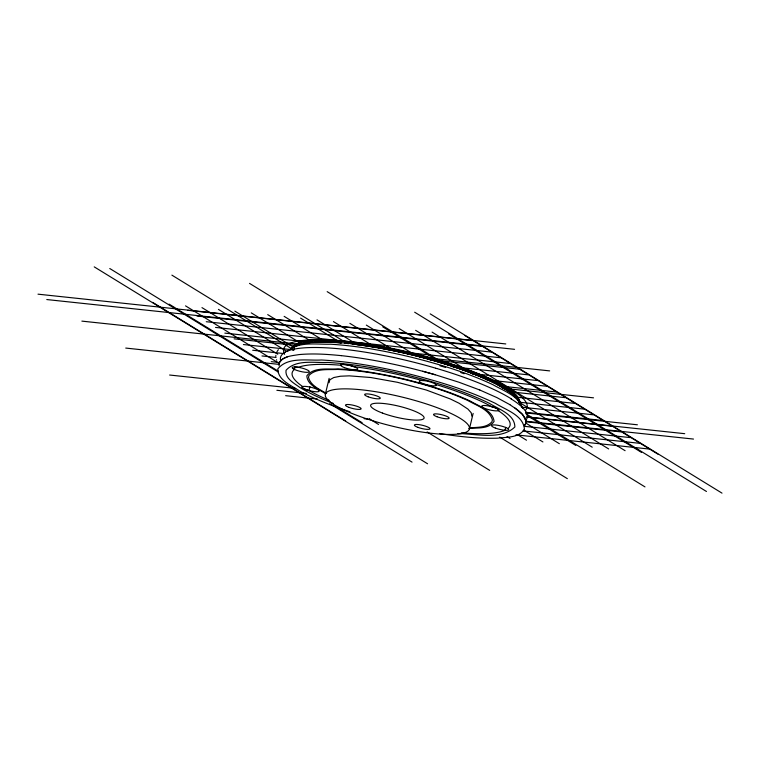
<?xml version="1.0" encoding="UTF-8"?>
<svg xmlns="http://www.w3.org/2000/svg" width="760" height="760" viewBox="0 0 760 760"><rect width="100%" height="100%" fill="white"/><g stroke="black" fill="none" stroke-linecap="round" stroke-linejoin="round"><path stroke-width="1.14" d="M275.832 356.402L275.861 355.376M329.013 382.745L329.887 379.753L333.773 377.54L340.413 376.228L349.248 375.849L370.68 377.501L397.433 382.29L426.265 390.013L450.357 398.981L459.078 403.247L467.941 409.089L471.219 412.794L471.817 416.09M279.072 365.816L279.186 363.099C282.786 356.098 292.049 355.813 298.88 354.606C313.025 353.286 327.256 354.236 341.354 355.651M525.825 423.349L524.4 425.78L525.834 423.349C526.385 414.181 516.192 409.279 509.846 404.643M520.201 404.776C520.058 391.923 503.737 387.001 494.627 381.073C469.158 368.724 441.94 360.42 414.57 353.457C387.837 346.969 360.658 341.867 333.155 340.252C319.608 340.898 301.454 336.908 291.365 348.089M295.146 366.538L294.452 369.445A8.911 1.833 13.5 0 1 293.351 368.856A8.797 1.814 13.5 0 1 296.533 367.033A8.693 1.795 13.5 0 1 298.414 367.308A111.302 22.952 13.5 0 1 340.727 365.247A8.75 1.805 13.5 0 1 345.078 364.591A8.75 1.805 13.5 0 1 353.808 366.643A111.302 22.952 13.5 0 1 421.904 380.447A8.693 1.795 13.5 0 1 423.538 380.56A8.797 1.814 13.5 0 1 435.176 383.942A8.911 1.833 13.5 0 1 435.945 384.493A113.221 23.351 13.5 0 1 491.663 406.666M329.118 400.311A113.249 23.351 13.5 0 1 309.035 390.535L309.947 386.659M325.356 394.126L329.137 378.356M469.357 429.172A74.109 15.285 13.5 0 0 365.398 390.25A74.109 15.285 13.5 0 0 357.314 415.52A74.109 15.285 13.5 0 0 469.357 429.172L473.138 413.411M505.001 430.274L505.694 427.367M276.973 351.642L278.369 349.666M279.186 363.099L280.62 360.677L283.356 358.577L287.365 356.858M287.327 351.424C298.632 341.05 316.454 344.631 330.562 344.223C357.998 345.876 385.12 350.901 411.796 357.323C439.498 364.23 467.01 372.562 492.917 384.693C503.509 390.811 518.358 395.647 522.595 408.272M291.223 348.678C301.312 337.488 319.476 341.477 333.013 340.831C360.515 342.456 387.695 347.548 414.438 354.046C441.807 361 469.024 369.312 494.494 381.662C503.851 387.191 516.439 391.799 520.362 402.876M292.457 347.624L299.079 344.185M292.429 347.738L295.165 345.791M292.591 350.217L294.405 348.954M285.085 352.26L284.838 352.402A128.24 26.999 13.5 0 0 280.772 360.962M295.146 345.847L304.085 342.998M304.066 343.064L310.089 342.199M304.057 343.121L316.967 341.772L341.297 342.579M469.575 427.842C477.033 427.148 486.476 428.013 491.91 421.866L492.413 419.938C489.174 409.269 476.387 405.488 467.609 400.406C446.224 390.706 423.605 384.028 400.805 378.613C380.038 373.92 358.938 370.196 337.62 369.445C328.206 369.987 316.245 368.049 309.006 375.402L308.493 377.321C310.498 385.738 319.931 389.395 326.629 393.537M468.787 428.45C477.099 427.633 488.775 429.343 494.076 421.458C492.869 410.286 478.866 406.353 470.573 401.213C449.939 391.59 428.041 384.959 405.992 379.459C383.733 374.148 361.085 369.959 338.172 368.933C328.026 369.607 313.842 366.69 306.841 375.801C307.202 385.082 318.373 388.977 325.033 393.395M316.939 341.895L324.558 341.772M324.539 341.829L332.719 342.048M332.709 342.104L350.113 343.444M457.919 433.58C475.541 433.608 500.906 440.477 514.881 426.968C514.729 414.124 498.417 409.193 489.297 403.275C463.828 390.925 436.61 382.622 409.241 375.659C382.508 369.17 355.328 364.069 327.826 362.444C314.279 363.09 296.124 359.1 286.035 370.291C284.876 378.584 294.262 383.277 299.877 387.476C310.46 393.965 321.869 398.981 333.422 403.474M38 294.167L505.789 343.938M187.682 310.308L472.397 340.603M46.778 299.554L514.567 349.324M196.964 316.017L481.688 346.303M206.255 321.717L490.969 352.013M215.536 327.427L500.251 357.722M224.827 333.127L313.063 342.522M395.418 351.281L509.542 363.423M81.871 321.119L301.036 344.432M420.052 357.095L549.66 370.889M234.108 338.837L297.644 345.591M429.409 359.613L518.823 369.132M243.399 344.546L290.462 349.552M452.817 366.823L528.114 374.832M252.681 350.246L284.449 353.628M471.513 373.53L537.396 380.541M261.972 355.955L276.089 357.456M486.685 379.858L546.687 386.241M271.253 361.655L278.312 362.406M499.5 385.938L555.968 391.951M125.742 348.07L278.92 364.373M502.806 388.189L593.531 397.841M508.782 391.647L565.26 397.651M514.539 396.976L574.541 403.36M519.118 402.183L583.832 409.06M521.35 407.132L593.114 414.77M525.929 412.338L602.404 420.47M169.613 375.022L295.697 388.436M525.464 412.889L637.403 424.792M276.877 390.298L306.346 393.433M526.765 416.879L684.722 433.684M526.984 417.164L611.686 426.18M285.655 395.684L317.481 399.066M526.11 421.268L693.49 439.071M525.673 421.743L620.977 431.88M524.371 426.322L630.258 437.589M523.07 430.901L639.549 443.298M364.116 418.703L369.997 419.33M515.888 434.853L648.831 448.998M341.335 355.642C373.103 359.185 404.462 365.921 435.176 374.737L422.674 371.241M369.331 346.047L350.094 343.501L379.924 347.852M439.46 433.533C458.641 436.534 478.049 438.776 497.496 438.178C506.511 437.019 519.08 438.026 524.428 429.162C523.298 415.122 505.799 409.934 495.539 403.427C467.856 390.212 438.349 381.273 408.661 373.834C380.009 366.976 350.892 361.579 321.433 360.002C307.344 360.848 287.755 356.526 277.799 368.913C277.903 380.399 291.545 385.51 299.697 391.039C315.742 399.579 332.776 406.087 350.008 411.777M369.312 346.17C409.583 352.621 449.378 363.166 486.828 379.459M379.895 347.966L402.467 352.498M402.448 352.555L414.124 355.319M414.143 355.262L425.837 358.349M425.847 358.292L448.599 365.056M435.736 368.286L436.639 368.552M435.157 374.727L458.897 382.223L479.816 390.013M440.002 365.75L445.607 367.469M448.628 364.942L459.296 368.562M459.315 368.505L478.534 375.82M460.769 372.533L464.103 373.74M479.798 390.013L496.945 397.623L509.865 404.643M478.543 375.753L494.181 382.935M494.209 382.822L510.473 392.521L517.237 398.572L514.32 395.456M500.574 386.156L505.932 389.386M430.198 313.861L722 493.135M464.94 335.597L657.97 454.185M414.666 312.208L706.467 491.483M448.505 333.849L641.535 452.438M432.07 332.091L625.1 450.69M415.634 330.344L608.665 448.941M399.199 328.595L472.976 373.93M518.453 401.869L592.23 447.193M510.663 398.515L511.242 398.876M327.18 291.65L445.227 364.173M525.939 413.763L644.993 486.903M382.764 326.847L442.387 363.479M527.278 415.644L575.795 445.445M366.32 325.099L416.86 356.145M526.005 423.206L559.36 443.697M349.885 323.351L395.371 351.291M523.716 430.151L542.925 441.949M333.45 321.603L375.896 347.681M517.389 434.606L526.49 440.202M317.015 319.856L357.447 344.688M507.015 436.591L510.045 438.453M249.527 283.385L347.396 343.52M499.747 437.114L567.34 478.648M300.58 318.108L341.002 342.94M284.145 316.359L326.591 342.437M267.71 314.611L313.187 342.551M251.275 312.863L301.805 343.909M234.84 311.115L294.462 347.748M171.883 275.13L293.959 350.132M427.139 431.955L489.697 470.383M218.405 309.367L287.128 351.585M201.97 307.619L277.761 354.179M185.535 305.862L279.519 363.613M369.464 418.874L378.565 424.46M169.09 304.114L278.245 371.174M333.83 405.327L362.13 422.712M109.763 268.517L278.255 372.039M329.707 403.645L427.576 463.771M152.655 302.366L345.695 420.964M94.23 266.865L412.043 462.118M505.942 389.329L510.492 392.464M514.909 407.977L522.538 414.542L525.958 420.631L524.827 417.677M510.501 392.407L514.311 395.523M517.265 398.459L519.194 401.441M276.678 360.183L276.498 359.755M519.222 401.327L519.774 403.247M435.252 383.952A8.797 1.814 13.5 0 1 432.041 385.757A8.797 1.814 13.5 0 1 420.356 382.375A8.797 1.814 13.5 0 1 423.567 380.57M296.571 367.061A8.797 1.814 13.5 0 1 308.237 370.452A8.797 1.814 13.5 0 1 304.959 372.238A8.797 1.814 13.5 0 1 293.293 368.847M294.433 369.436A113.221 23.351 13.5 0 0 302.698 386.565A8.864 1.824 13.5 0 0 303.231 388.284A8.864 1.824 13.5 0 0 309.016 390.535M504.972 430.264A111.321 22.952 13.5 0 1 461.272 432.81M507.861 428.583A113.249 23.351 13.5 0 0 498.294 410.666A8.864 1.824 13.5 0 0 491.701 406.685M284.933 352.212A126.112 26.648 13.7 0 1 435.831 368.229M436.762 368.486A128.24 26.847 13.7 0 1 510.701 398.477M510.995 398.848A128.269 26.723 13.7 0 1 526.385 419.501M293.436 347.434A117.553 24.244 13.5 0 1 341.154 342.959M344.46 343.254A117.553 24.244 13.5 0 1 348.973 343.7M352.44 344.08A117.553 24.244 13.5 0 1 519.707 403.493M293.493 349.752A115.719 23.864 13.5 0 1 294.528 348.488M284.648 354.217A125.153 25.802 13.5 0 1 407.55 352.288A125.153 25.802 13.5 0 1 525.407 410.362M349.125 342.304A8.797 1.814 13.5 0 1 350.398 342.409M431.908 358.844A8.797 1.814 13.5 0 1 432.753 359.014M435.366 359.68A8.797 1.814 13.5 0 1 436.202 359.936M344.508 367.64A8.797 1.814 13.5 0 0 357.837 369.284A8.797 1.814 13.5 0 0 345.515 364.658A8.797 1.814 13.5 0 0 344.508 367.64M305.872 389.528A8.797 1.814 13.5 0 0 319.2 391.162A8.797 1.814 13.5 0 0 306.888 386.536A8.797 1.814 13.5 0 0 305.872 389.528M495.358 428.07A8.797 1.814 13.5 0 0 508.687 429.704A8.797 1.814 13.5 0 0 496.375 425.077A8.797 1.814 13.5 0 0 495.358 428.07M485.478 408.633A8.797 1.814 13.5 0 0 498.807 410.276A8.797 1.814 13.5 0 0 486.495 405.65A8.797 1.814 13.5 0 0 485.478 408.633M382.508 413.088A27.483 5.671 13.5 0 0 424.051 418.152A27.483 5.671 13.5 0 0 385.5 403.712A27.483 5.671 13.5 0 0 382.508 413.088M436.99 416.746A8.037 1.653 13.5 0 0 449.141 418.228A8.037 1.653 13.5 0 0 437.874 414.01A8.037 1.653 13.5 0 0 436.99 416.746M417.848 427.338A8.037 1.653 13.5 0 0 429.998 428.82A8.037 1.653 13.5 0 0 418.731 424.602A8.037 1.653 13.5 0 0 417.848 427.338M348.992 407.388A8.037 1.653 13.5 0 0 361.133 408.861A8.037 1.653 13.5 0 0 349.866 404.643A8.037 1.653 13.5 0 0 348.992 407.388M368.134 396.796A8.037 1.653 13.5 0 0 380.276 398.269A8.037 1.653 13.5 0 0 369.008 394.05A8.037 1.653 13.5 0 0 368.134 396.796"/></g></svg>
